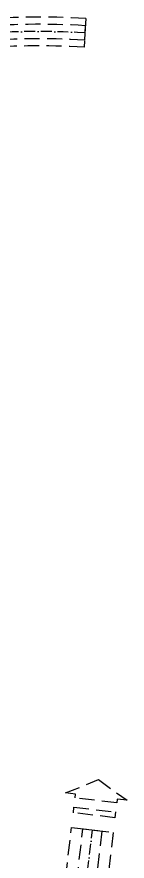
# Model space of a CAD drawing. Header units: metres. Extents: x 566107 to 571261, y 2062953 to 2068466.
# Drawn here: x 569944 to 570036, y 2067189 to 2067892 of the extents above; entities that cross this region are included whole.
import ezdxf

# ---------------------------------------------------------------- set-up
doc = ezdxf.new("R2010")
doc.units = ezdxf.units.M
doc.linetypes.add('ACAD_ISO10W100', pattern=[18.5, 12, -3, 0.5, -3])
doc.linetypes.add('HIDDEN', pattern=[0.375, 0.25, -0.125])
for name, color, linetype in [('LogDg phu', 7, 'CONTINUOUS'), ('TimDg', 222, 'CONTINUOUS'), ('ViaHeSphu', 32, 'CONTINUOUS')]:
    doc.layers.add(name, color=color, linetype=linetype)

msp = doc.modelspace()

# ---------------------------------------------------------------- linework, layer by layer
at = {"layer": 'LogDg phu', "linetype": 'HIDDEN', "ltscale": 50}
for points in [[(569636.84, 2067798.83, -0.147109), (570001.09, 2067885.16), (570000.37, 2067873.18, 0.14813), (569640.65, 2067787.17, 0.393963)], [(569969.45, 2066966.69), (569999.07, 2067215.81), (570014.96, 2067213.92), (570007.31, 2067149.61, 0.414556)]]:
    msp.add_lwpolyline(points, format="xyb", dxfattribs=at)
for points in [[(569992.9, 2067244.68), (569984.61, 2067245.67), (570012.04, 2067256.83), (570036.02, 2067239.56), (570027.73, 2067240.55), (570027.35, 2067237.39), (569992.52, 2067241.52)], [(570025.85, 2067225.1), (569991.1, 2067229.23), (569991.59, 2067233.97), (570026.42, 2067229.84)]]:
    msp.add_lwpolyline(points, close=True, dxfattribs=at)
at = {"layer": 'TimDg', "linetype": 'ACAD_ISO10W100', "ltscale": 0.75}
msp.add_line((569953.79, 2066767.22), (570007.02, 2067214.87), dxfattribs=at)
msp.add_lwpolyline([(570000.73, 2067879.17, 0.151323), (569630.7, 2067788.24), (569593.19, 2067765.31, 0.012059), (569583.05, 2067758.77), (569514.39, 2067712.09, 0.016391), (569501.15, 2067702.44), (569469.51, 2067677.75, -0.04652), (569438.23, 2067657.72), (569326.11, 2067599.81), (569061.07, 2067464.12), (568725.43, 2067363.19, 0.011216), (568658.2, 2067340.72), (568610.57, 2067322.69), (568582.01, 2067310.56), (568402.08, 2067235.17), (568167.19, 2067135.33), (567925.54, 2067029.06)], format="xyb", dxfattribs=at)
msp.add_lwpolyline([(570000.73, 2067879.17, 0.151323), (569630.7, 2067788.24), (569593.19, 2067765.31, 0.012059), (569583.05, 2067758.77), (569514.39, 2067712.09, 0.016391), (569501.15, 2067702.44), (569469.51, 2067677.75, -0.04652), (569438.23, 2067657.72), (569326.11, 2067599.81), (569061.07, 2067464.12), (568725.43, 2067363.19, 0.011216), (568658.2, 2067340.72), (568610.57, 2067322.69), (568582.01, 2067310.56), (568402.08, 2067235.17), (568167.19, 2067135.33), (567925.54, 2067029.06)], format="xyb", dxfattribs=at)
at = {"layer": 'ViaHeSphu', "linetype": 'HIDDEN', "ltscale": 50}
msp.add_lwpolyline([(569631.69, 2067802.78, -0.148074), (570001.44, 2067891.14), (570000.02, 2067867.19, 0.148749), (569642.35, 2067781.21)], format="xyb", dxfattribs=at)
msp.add_lwpolyline([(569964.76, 2067007.7), (569989.64, 2067216.93), (570024.39, 2067212.8), (570016.63, 2067147.49)], dxfattribs=at)

doc.saveas('drawing.dxf')
